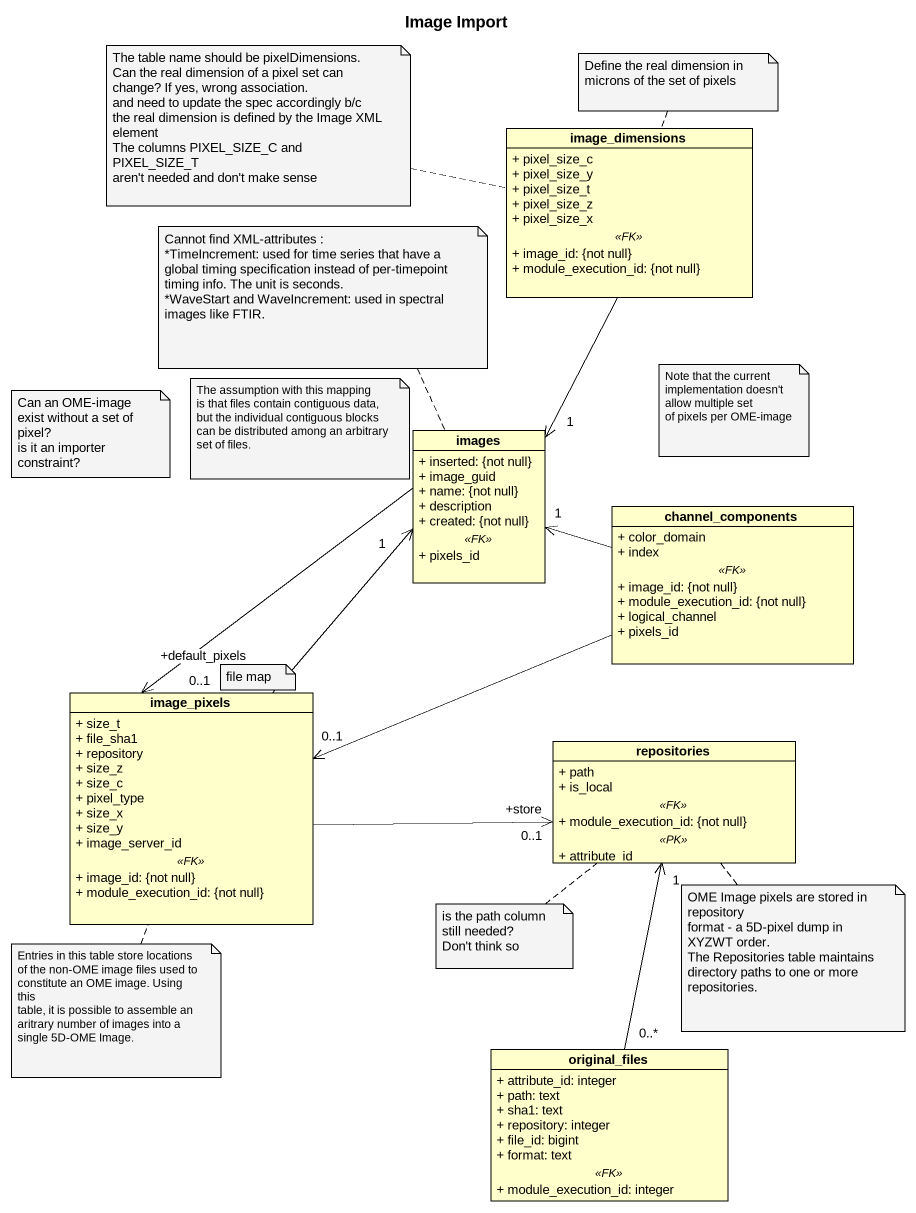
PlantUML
@startuml
title Image Import
hide circle
hide empty members
skinparam classAttributeIconSize 0
class image_dimensions {
  + pixel_size_c
  + pixel_size_y
  + pixel_size_t
  + pixel_size_z
  + pixel_size_x
  .. <<FK>> ..
  + image_id: {not null}
  + module_execution_id: {not null}
}
class images {
  + inserted: {not null}
  + image_guid
  + name: {not null}
  + description
  + created: {not null}
  .. <<FK>> ..
  + pixels_id
}
class channel_components {
  + color_domain
  + index
  .. <<FK>> ..
  + image_id: {not null}
  + module_execution_id: {not null}
  + logical_channel
  + pixels_id
}
class image_pixels {
  + size_t
  + file_sha1
  + repository
  + size_z
  + size_c
  + pixel_type
  + size_x
  + size_y
  + image_server_id
  .. <<FK>> ..
  + image_id: {not null}
  + module_execution_id: {not null}
}
class repositories {
  + path
  + is_local
  .. <<FK>> ..
  + module_execution_id: {not null}
  .. <<PK>> ..
  + attribute_id
}
class original_files {
  + attribute_id: integer
  + path: text
  + sha1: text
  + repository: integer
  + file_id: bigint
  + format: text
  .. <<FK>> ..
  + module_execution_id: integer
}
image_dimensions --> "1" images
images --> "+default_pixels\n0..1" image_pixels
channel_components -left-> "1" images
channel_components -left-> "0..1" image_pixels
image_pixels -up-> "1" images
image_pixels -right-> "+store\n0..1" repositories
original_files "0..*" -up-> "1" repositories
note left of image_dimensions
  The table name should be pixelDimensions.
  Can the real dimension of a pixel set can
  change? If yes, wrong association.
  and need to update the spec accordingly b/c
  the real dimension is defined by the Image XML element
  The columns PIXEL_SIZE_C and PIXEL_SIZE_T
  aren't needed and don't make sense
end note
note top of image_dimensions : Define the real dimension in microns of the set of pixels
note top of images
  Cannot find XML-attributes :
  *TimeIncrement: used for time series that have a global timing specification instead of per-timepoint timing info. The unit is seconds.
  *WaveStart and WaveIncrement: used in spectral images like FTIR.
end note
note as N4
  Can an OME-image exist without a set of pixel?
  is it an importer constraint?
end note
note as N5
  The assumption with this mapping
  is that files contain contiguous data,
  but the individual contiguous blocks
  can be distributed among an arbitrary
  set of files.
end note
note as N6
  Note that the current implementation doesn't allow multiple set
  of pixels per OME-image
end note
note as N7
  file map
end note
note bottom of repositories
  OME Image pixels are stored in repository
  format - a 5D-pixel dump in XYZWT order.
  The Repositories table maintains directory paths to one or more repositories.
end note
note bottom of image_pixels
  Entries in this table store locations
  of the non-OME image files used to
  constitute an OME image. Using this
  table, it is possible to assemble an
  aritrary number of images into a
  single 5D-OME Image.
end note
note bottom of repositories
  is the path column still needed?
  Don't think so
end note
@enduml
